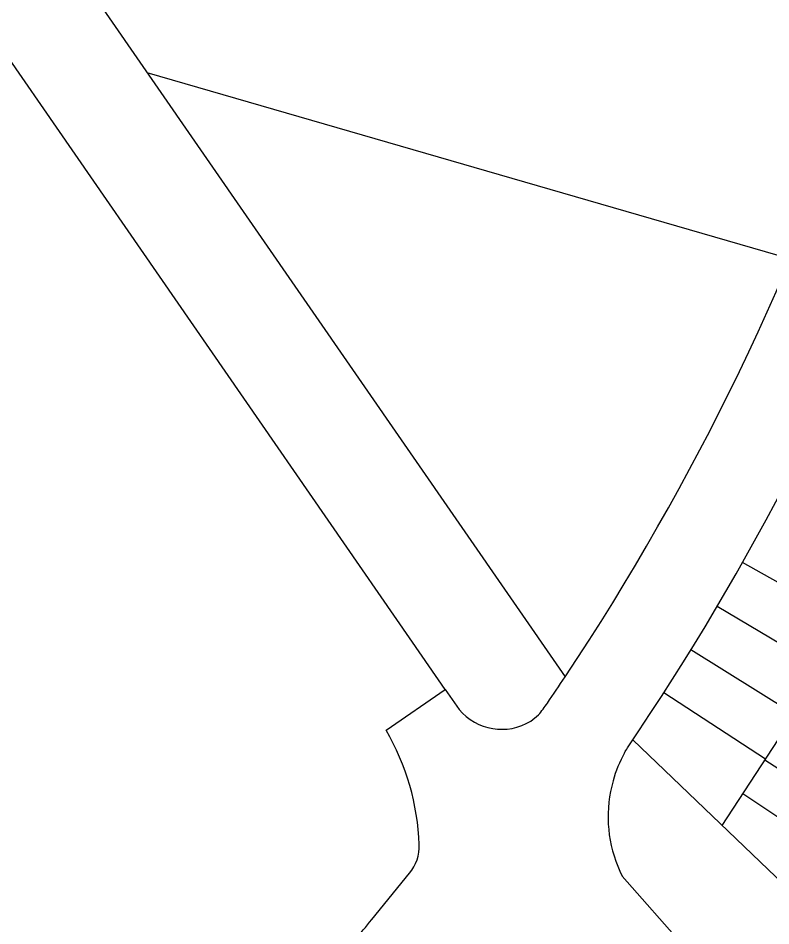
# Model space of a CAD drawing. Extents: x 294483 to 298733, y 6233899 to 6239242.
# Drawn here: x 296062.3 to 296247.7, y 6235990.2 to 6236213.6 of the extents above; entities that cross this region are included whole.
import ezdxf

# ---------------------------------------------------------------- set-up
doc = ezdxf.new("R2010")
doc.units = 0
doc.layers.add('Notes', color=7, linetype='Continuous')

msp = doc.modelspace()

# ---------------------------------------------------------------- linework, layer by layer
at = {"layer": 'Notes'}
for p, q in [((296094.02444, 6236200.2445), (296252.48566, 6236154.36886)), ((296266.82527, 6236064.88521), (296240.7079, 6236079.64607)), ((296260.0799, 6236053.56397), (296234.45725, 6236068.83035)), ((296253.3338, 6236042.24151), (296227.99852, 6236058.13449)), ((296152.92309, 6236038.33113), (296167.46837, 6236048.39455)), ((296246.33486, 6236031.19454), (296221.32886, 6236047.55463)), ((296257.58646, 6235993.88275), (296213.69325, 6236035.97045)), ((296271.51296, 6236014.66436), (296246.19986, 6236030.98879)), ((296265.8236, 6236005.9823), (296240.74719, 6236022.67817)), ((296149.38435, 6235991.71662), (296158.71653, 6236003.14999)), ((296229.59524, 6235981.48166), (296211.08679, 6236002.41002))]:
    msp.add_line(p, q, dxfattribs=at)
at = {"layer": 'Notes', "flags": 128}
for points in [[(296113.97027, 6236329.30362), (296081.74499, 6236217.99275), (296196.9769, 6236051.44101)], [(296167.46837, 6236048.39455), (296159.42854, 6236060.015), (296055.52576, 6236210.19206), (295846.01961, 6236238.85462)], [(296235.65304, 6236014.91396), (296250.87255, 6236038.11061), (296266.82527, 6236064.88521), (296280.35686, 6236090.04735), (296292.81957, 6236115.75568), (296305.17042, 6236144.3708)], [(296167.46837, 6236048.39455), (296170.87534, 6236043.47025)]]:
    msp.add_lwpolyline(points, dxfattribs=at)
for points in [[(296170.87535, 6236043.47024), (296170.8753, 6236043.4702, 0.372507668), (296188.55188, 6236040.58842), (296190.45001, 6236042.11397, 0.022745909), (296192.639, 6236045.01905, 0.003087585), (296196.9769, 6236051.441), (296196.97686, 6236051.44103)], [(296211.62595, 6236032.7438, -0.011325354), (296212.36478, 6236034.00877, -0.011325354)], [(296211.6259, 6236032.7438, 0.057375329), (296208.80409, 6236025.90515), (296208.18092, 6236023.25358, 0.167737642), (296211.0867, 6236002.4099), (296211.08683, 6236002.40997)], [(296211.08668, 6236002.40992, -0.000227693), (296211.07334, 6236002.43618, -0.000227693)]]:
    msp.add_lwpolyline(points, format="xyb", dxfattribs=at)
at = {"layer": 'Notes'}
for centre, radius, start, end in [((295674.83219, 6236399.46453), 627.49932, 326.31547419, 357.89551716), ((295674.83152, 6236399.46465), 650, 325.78916219, 340.04053924), ((296100.6168, 6236007.9288), 60.5, 2.1326288, 30.1667288), ((296150.58217, 6236009.78944), 10.5, 320.7779137, 2.1326288), ((296006.83939, 6236108.06497), 184.00001, 318.7271201, 320.7779136)]:
    msp.add_arc(centre, radius, start, end, dxfattribs=at)

doc.saveas('drawing.dxf')
